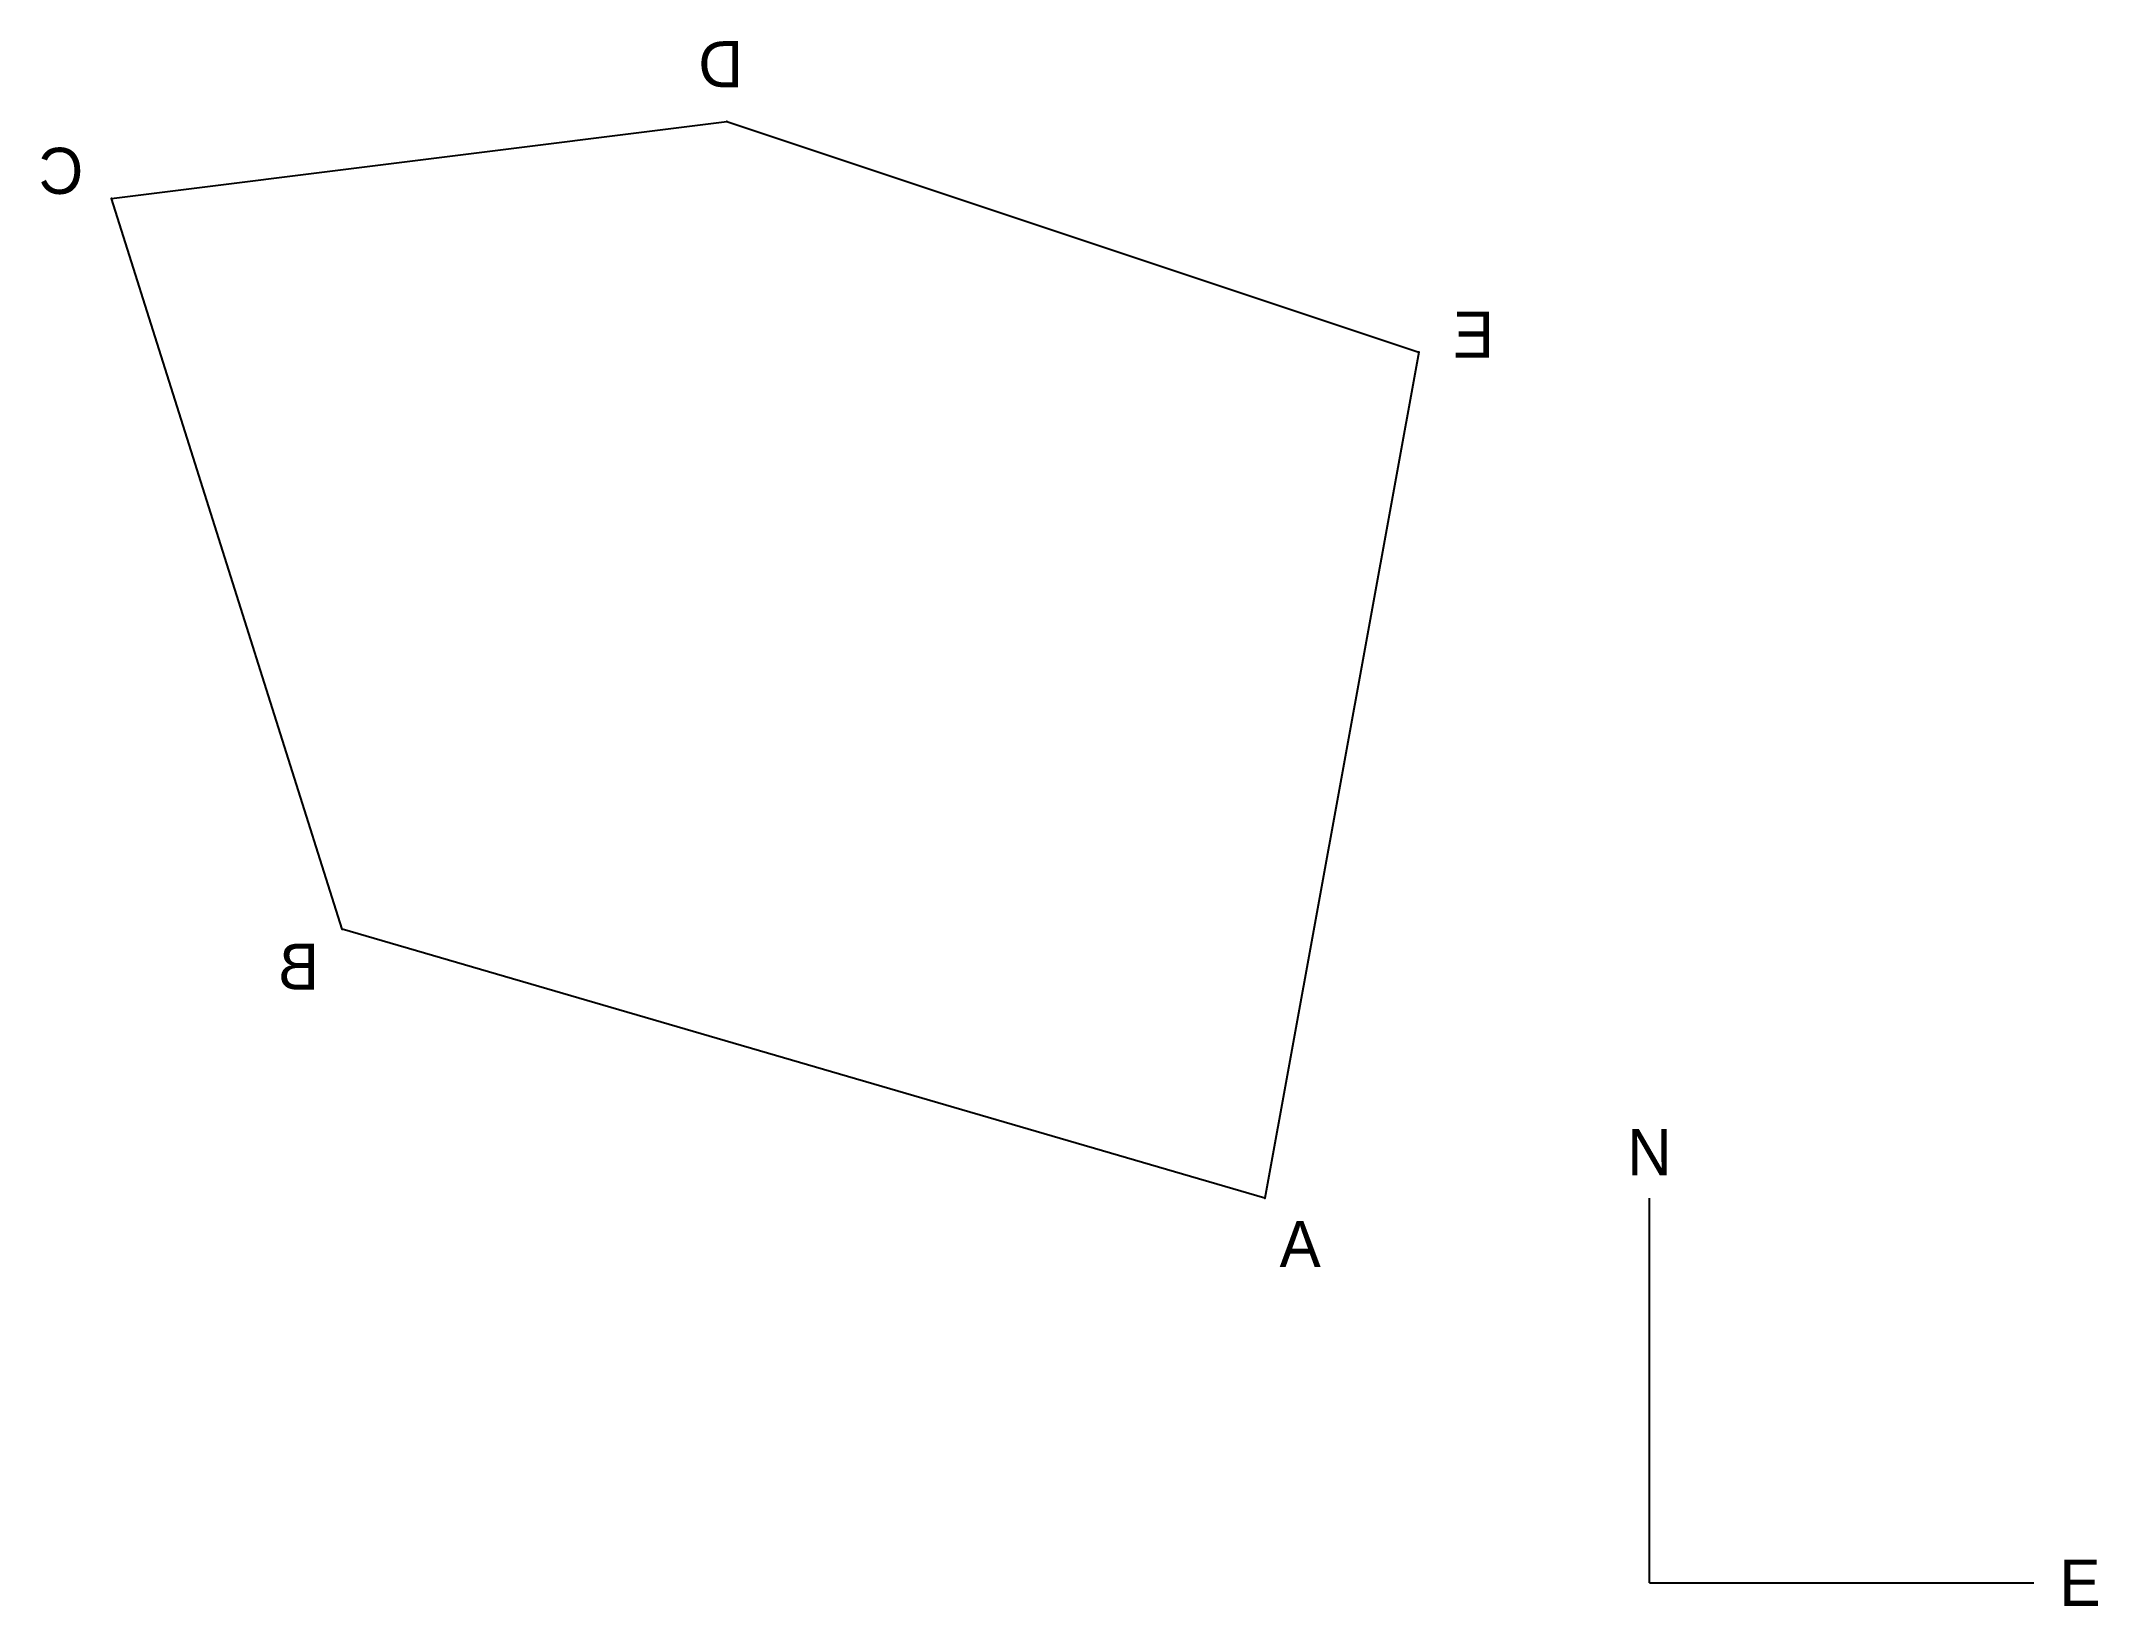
# Model space of a CAD drawing. Header units: metres. Extents: x -41.8 to 11.7, y -0.6 to 40.1.
import ezdxf
from ezdxf.enums import TextEntityAlignment as Align

# ---------------------------------------------------------------- set-up
doc = ezdxf.new("R2010")
doc.units = ezdxf.units.M
for name, color, linetype in [('EJES', 8, 'Continuous'), ('ETIQUETAS', 3, 'Continuous'), ('PARCELA', 7, 'Continuous'), ('VERTICES', 1, 'Continuous')]:
    doc.layers.add(name, color=color, linetype=linetype)

# ---------------------------------------------------------------- blocks, each defined once
blk = doc.blocks.new('PARCELA_BLOQUE')
at = {"layer": 'PARCELA'}
blk.add_lwpolyline([(10, 10), (34, 17), (40, 36), (24, 38), (6, 32)], close=True, dxfattribs=at)
at = {"layer": 'VERTICES'}
for p in [(24, 38), (40, 36), (6, 32), (34, 17), (10, 10)]:
    blk.add_point(p, dxfattribs=at)
at = {"layer": 'ETIQUETAS'}
for s, p in [('D', (24.157, 39.492)), ('C', (41.316, 36.719)), ('E', (4.572, 32.459)), ('B', (35.139, 16.024)), ('A', (9.084, 8.812))]:
    blk.add_text(s, height=1.2, dxfattribs=at).set_placement(p, align=Align.MIDDLE_CENTER)

msp = doc.modelspace()

# ---------------------------------------------------------------- linework, layer by layer
at = {"layer": 'EJES'}
for q in [(0, 10), (10, 0)]:
    msp.add_line((0, 0), q, dxfattribs=at)

# ---------------------------------------------------------------- block references
at = {"xscale": -1}
msp.add_blockref('PARCELA_BLOQUE', (0, 0), dxfattribs=at)

# ---------------------------------------------------------------- texts
at = {"layer": 'EJES'}
for s, p in [('N', (0, 11.2)), ('E', (11.2, 0))]:
    msp.add_text(s, height=1.2, dxfattribs=at).set_placement(p, align=Align.MIDDLE_CENTER)

doc.saveas('drawing.dxf')
